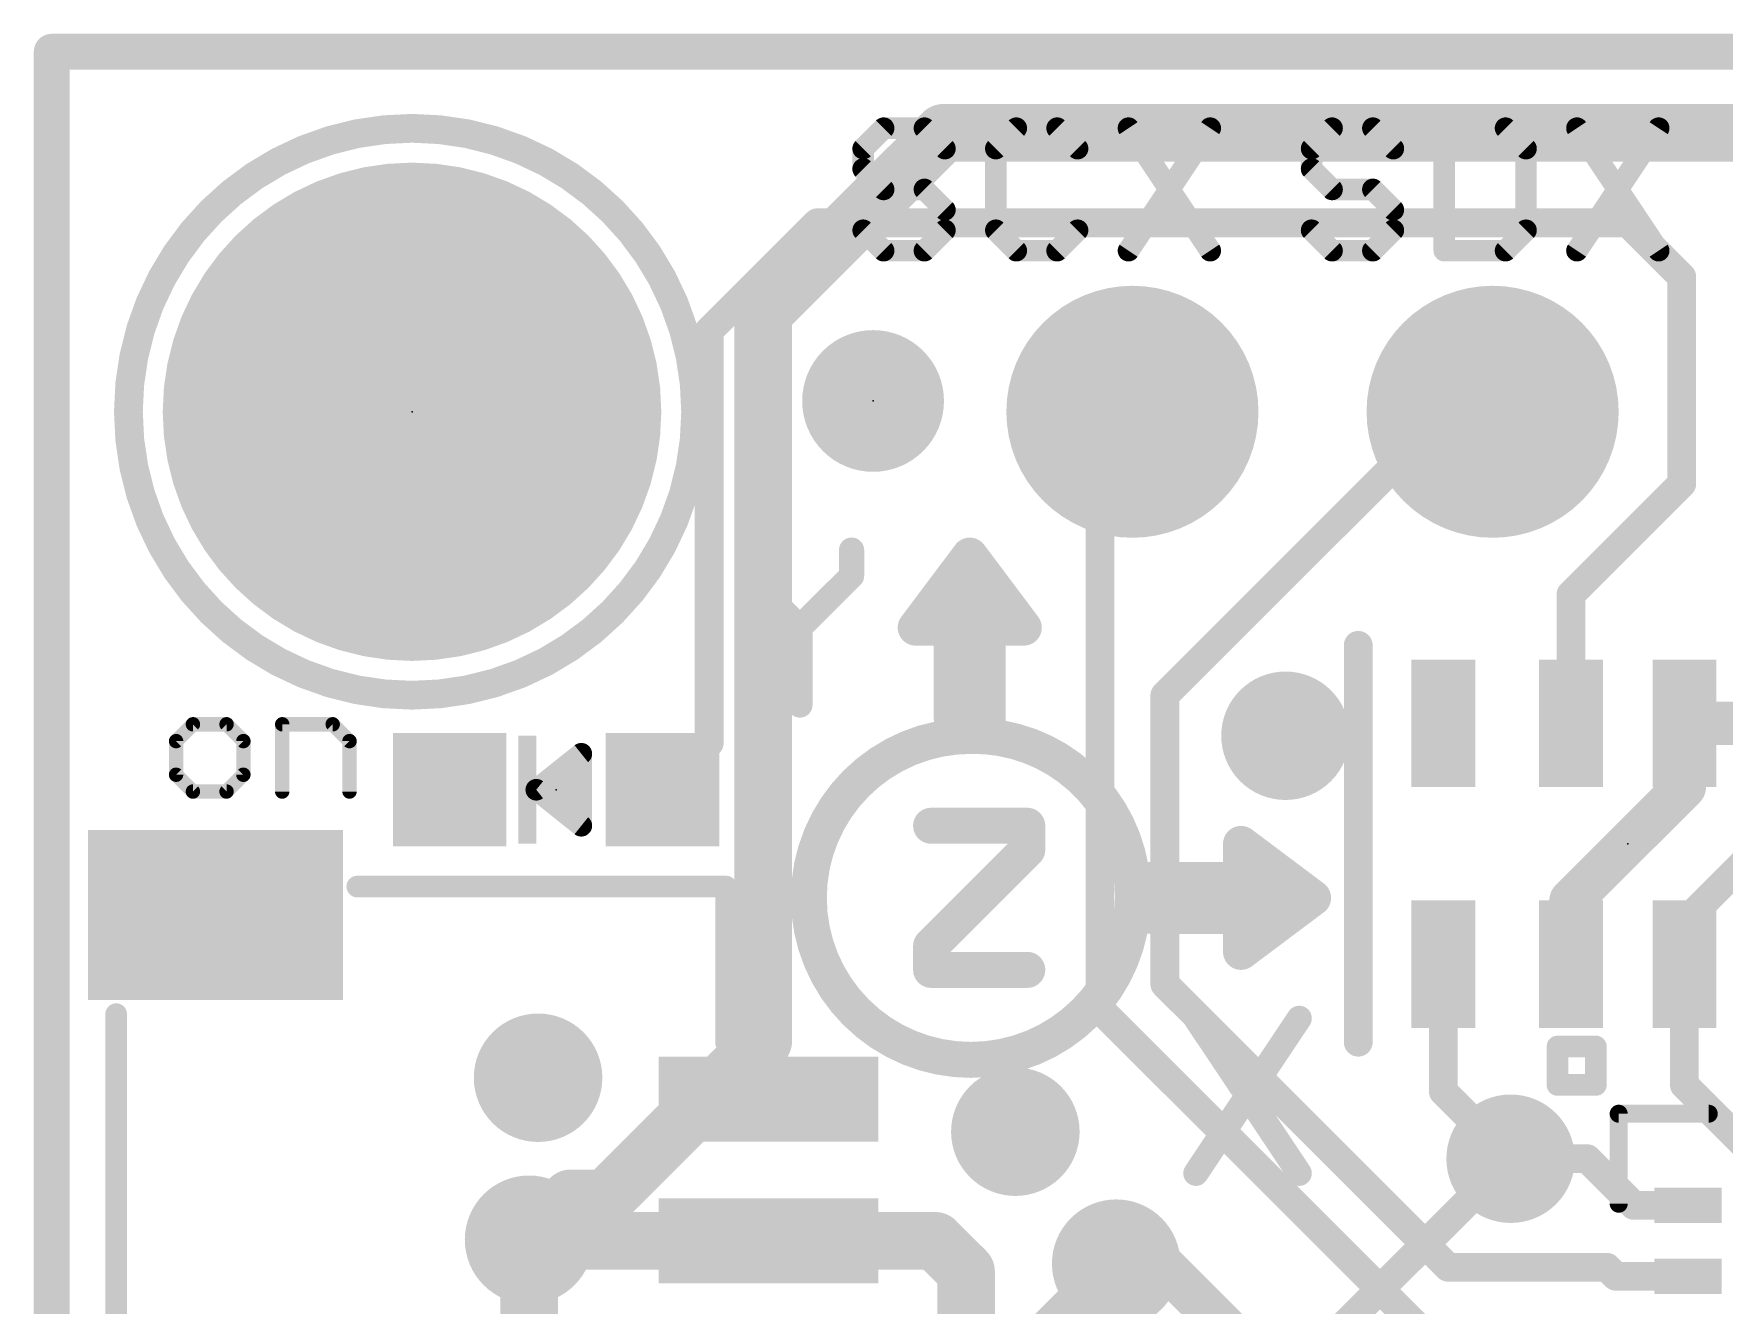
# Model space of a CAD drawing. Extents: x -0.1 to 25.5, y -0.1 to 17.9.
# Drawn here: x -0.13 to 11.79, y 8.94 to 17.91 of the extents above; entities that cross this region are included whole.
import ezdxf

# ---------------------------------------------------------------- set-up
doc = ezdxf.new("R2010")
doc.units = 0
for name, color, linetype in [('1', 12, 'CONTINUOUS'), ('16', 5, 'CONTINUOUS'), ('17', 110, 'CONTINUOUS'), ('18', 110, 'CONTINUOUS'), ('21', 40, 'CONTINUOUS'), ('23', 40, 'CONTINUOUS')]:
    doc.layers.add(name, color=color, linetype=linetype)

# ---------------------------------------------------------------- blocks, each defined once
blk = doc.blocks.new('RECT')
blk.add_solid([(-0.5, -0.5), (0.5, -0.5), (-0.5, 0.5), (0.5, 0.5)])
blk = doc.blocks.new('PIE')
at = {"const_width": 0.5}
blk.add_lwpolyline([(0, -0.25, 1), (0, 0.25, 1), (0, -0.25)], format="xyb", dxfattribs=at)
blk = doc.blocks.new('ROUNDP')
at = {"const_width": 0.5}
blk.add_lwpolyline([(0, -0.25, 1), (0, 0.25, 1), (0, -0.25)], format="xyb", dxfattribs=at)
blk = doc.blocks.new('ROUNDV')
at = {"const_width": 0.5}
blk.add_lwpolyline([(0, -0.25, 1), (0, 0.25, 1), (0, -0.25)], format="xyb", dxfattribs=at)

msp = doc.modelspace()

# ---------------------------------------------------------------- linework, layer by layer
at = {"layer": '1'}
for points, const_width in [([(0, 17.78), (25.4, 17.78)], 0.254), ([(0, 0), (0, 17.78)], 0.254), ([(5.3975, 16.5735), (4.6355, 15.8115)], 0.2032), ([(11.1125, 16.5735), (5.3975, 16.5735)], 0.2032), ([(11.4935, 16.1925), (11.1125, 16.5735)], 0.2032), ([(11.4935, 14.732), (11.4935, 16.1925)], 0.2032), ([(4.6355, 15.8115), (4.6355, 12.9025)], 0.2032), ([(7.62, 15.1599), (7.3914, 14.9313)], 0.2032), ([(7.62, 15.24), (7.62, 15.1599)], 0.2032), ([(9.8496, 15.24), (7.8486, 13.239)], 0.2032), ([(10.16, 15.24), (9.8496, 15.24)], 0.2032), ([(7.3914, 14.9313), (7.3914, 11.0236)], 0.2032), ([(10.7125, 13.951), (11.4935, 14.732)], 0.2032), ([(10.7125, 13.042), (10.7125, 13.951)], 0.2032), ([(7.8486, 11.2014), (7.8486, 13.239)], 0.2032), ([(12.4125, 13.042), (11.5125, 13.042)], 0.3048), ([(11.5125, 12.592), (11.5125, 13.042)], 0.3048), ([(4.6355, 12.9025), (4.306, 12.573)], 0.2032), ([(10.7125, 11.792), (11.5125, 12.592)], 0.3048), ([(11.5125, 11.6395), (12.0332, 12.1602)], 0.2032), ([(10.7125, 11.342), (10.7125, 11.792)], 0.3048), ([(11.5125, 11.342), (11.5125, 11.6395)], 0.2032), ([(9.8125, 11.342), (9.8125, 10.444)], 0.2032), ([(11.5125, 10.49), (11.5125, 11.342)], 0.2032), ([(9.8465, 9.2035), (7.8486, 11.2014)], 0.2032), ([(7.3914, 11.0236), (9.648, 8.767)], 0.2032), ([(10.287, 9.9695), (9.8125, 10.444)], 0.2032), ([(12.2, 9.8025), (11.5125, 10.49)], 0.2032), ([(10.827, 9.9695), (10.287, 9.9695)], 0.2032), ([(11.1565, 9.64), (10.827, 9.9695)], 0.2032), ([(11.5375, 9.64), (11.1565, 9.64)], 0.2032), ([(3.3735, 9.39), (3.3655, 9.398)], 0.4064), ([(5.054, 9.39), (3.3735, 9.39)], 0.4064), ([(5.054, 9.39), (6.231, 9.39)], 0.4064), ([(6.231, 9.39), (6.4469, 9.1741)], 0.4064), ([(6.4469, 9.1741), (6.4469, 8.6335)], 0.4064), ([(7.5057, 9.2293), (7.8232, 9.2293)], 0.3048), ([(8.927, 8.1255), (7.8232, 9.2293)], 0.3048), ([(10.966, 9.2035), (9.8465, 9.2035)], 0.2032), ([(11.0295, 9.14), (10.966, 9.2035)], 0.2032), ([(11.5375, 9.14), (11.0295, 9.14)], 0.2032)]:
    msp.add_lwpolyline(points, dxfattribs=dict(at, const_width=const_width))
for points, const_width in [([(0, 17.8435, 1), (0, 17.7165)], 0.127), ([(0.0635, 17.78, 1), (-0.0635, 17.78)], 0.127), ([(5.3975, 16.6243, 1), (5.3975, 16.5227)], 0.1016), ([(5.4334, 16.5376, 1), (5.3616, 16.6094)], 0.1016), ([(11.1484, 16.6094, 1), (11.0766, 16.5376)], 0.1016), ([(11.1125, 16.5227, 1), (11.1125, 16.6243)], 0.1016), ([(11.5443, 16.1925, 1), (11.4427, 16.1925)], 0.1016), ([(11.4576, 16.1566, 1), (11.5294, 16.2284)], 0.1016), ([(4.6863, 15.8115, 1), (4.5847, 15.8115)], 0.1016), ([(4.5996, 15.8474, 1), (4.6714, 15.7756)], 0.1016), ([(7.6708, 15.24, 1), (7.5692, 15.24)], 0.1016), ([(7.6559, 15.124, 1), (7.5841, 15.1958)], 0.1016), ([(9.8496, 15.2908, 1), (9.8496, 15.1892)], 0.1016), ([(9.8855, 15.2041, 1), (9.8137, 15.2759)], 0.1016), ([(10.16, 15.1892, 1), (10.16, 15.2908)], 0.1016), ([(7.5692, 15.1599, 1), (7.6708, 15.1599)], 0.1016), ([(7.4422, 14.9313, 1), (7.3406, 14.9313)], 0.1016), ([(7.3555, 14.9672, 1), (7.4273, 14.8954)], 0.1016), ([(11.4427, 14.732, 1), (11.5443, 14.732)], 0.1016), ([(11.5294, 14.6961, 1), (11.4576, 14.7679)], 0.1016), ([(10.7633, 13.951, 1), (10.6617, 13.951)], 0.1016), ([(10.6766, 13.9869, 1), (10.7484, 13.9151)], 0.1016), ([(7.8994, 13.239, 1), (7.7978, 13.239)], 0.1016), ([(7.8127, 13.2749, 1), (7.8845, 13.2031)], 0.1016), ([(11.5125, 13.1182, 1), (11.5125, 12.9658)], 0.1524), ([(11.5887, 13.042, 1), (11.4363, 13.042)], 0.1524), ([(4.6714, 12.8666, 1), (4.5996, 12.9384)], 0.1016), ([(10.6617, 13.042, 1), (10.7633, 13.042)], 0.1016), ([(4.5847, 12.9025, 1), (4.6863, 12.9025)], 0.1016), ([(4.2701, 12.6089, 1), (4.3419, 12.5371)], 0.1016), ([(11.4363, 12.592, 1), (11.5887, 12.592)], 0.1524), ([(11.5664, 12.5381, 1), (11.4586, 12.6459)], 0.1524), ([(10.7887, 11.792, 1), (10.6363, 11.792)], 0.1524), ([(10.6586, 11.8459, 1), (10.7664, 11.7381)], 0.1524), ([(11.5633, 11.6395, 1), (11.4617, 11.6395)], 0.1016), ([(11.4766, 11.6754, 1), (11.5484, 11.6036)], 0.1016), ([(9.8633, 11.342, 1), (9.7617, 11.342)], 0.1016), ([(11.5633, 11.342, 1), (11.4617, 11.342)], 0.1016), ([(10.6363, 11.342, 1), (10.7887, 11.342)], 0.1524), ([(11.4617, 11.342, 1), (11.5633, 11.342)], 0.1016), ([(7.8845, 11.2373, 1), (7.8127, 11.1655)], 0.1016), ([(7.7978, 11.2014, 1), (7.8994, 11.2014)], 0.1016), ([(7.4273, 11.0595, 1), (7.3555, 10.9877)], 0.1016), ([(7.3406, 11.0236, 1), (7.4422, 11.0236)], 0.1016), ([(9.8484, 10.4799, 1), (9.7766, 10.4081)], 0.1016), ([(9.7617, 10.444, 1), (9.8633, 10.444)], 0.1016), ([(11.5484, 10.5259, 1), (11.4766, 10.4541)], 0.1016), ([(11.4617, 10.49, 1), (11.5633, 10.49)], 0.1016), ([(10.287, 10.0203, 1), (10.287, 9.9187)], 0.1016), ([(10.2511, 9.9336, 1), (10.3229, 10.0054)], 0.1016), ([(10.8629, 10.0054, 1), (10.7911, 9.9336)], 0.1016), ([(10.827, 9.9187, 1), (10.827, 10.0203)], 0.1016), ([(11.1565, 9.6908, 1), (11.1565, 9.5892)], 0.1016), ([(11.1206, 9.6041, 1), (11.1924, 9.6759)], 0.1016), ([(11.5375, 9.5892, 1), (11.5375, 9.6908)], 0.1016), ([(3.4373, 9.4698, 1), (3.2937, 9.3262)], 0.2032), ([(3.3735, 9.4916, 1), (3.3735, 9.2884)], 0.2032), ([(3.3017, 9.3182, 1), (3.4453, 9.4618)], 0.2032), ([(5.054, 9.4916, 1), (5.054, 9.2884)], 0.2032), ([(5.054, 9.2884, 1), (5.054, 9.4916)], 0.2032), ([(6.3028, 9.4618, 1), (6.1592, 9.3182)], 0.2032), ([(6.231, 9.2884, 1), (6.231, 9.4916)], 0.2032), ([(6.5485, 9.1741, 1), (6.3453, 9.1741)], 0.2032), ([(6.3751, 9.1023, 1), (6.5187, 9.2459)], 0.2032), ([(7.5057, 9.3055, 1), (7.5057, 9.1531)], 0.1524), ([(7.8771, 9.2832, 1), (7.7693, 9.1754)], 0.1524), ([(7.8232, 9.1531, 1), (7.8232, 9.3055)], 0.1524), ([(9.8465, 9.2543, 1), (9.8465, 9.1527)], 0.1016), ([(11.0019, 9.2394, 1), (10.9301, 9.1676)], 0.1016), ([(10.966, 9.1527, 1), (10.966, 9.2543)], 0.1016), ([(9.8106, 9.1676, 1), (9.8824, 9.2394)], 0.1016), ([(11.0295, 9.1908, 1), (11.0295, 9.0892)], 0.1016), ([(10.9936, 9.1041, 1), (11.0654, 9.1759)], 0.1016), ([(11.5375, 9.0892, 1), (11.5375, 9.1908)], 0.1016)]:
    msp.add_lwpolyline(points, format="xyb", dxfattribs=dict(at, const_width=const_width))
at = {"layer": '16'}
for points, const_width in [([(0, 17.78), (25.4, 17.78)], 0.254), ([(0, 0), (0, 17.78)], 0.254), ([(5.0165, 15.9385), (6.2865, 17.2085)], 0.4064), ([(6.2865, 17.2085), (19.05, 17.2085)], 0.4064), ([(5.0165, 10.7981), (5.0165, 15.9385)], 0.4064), ([(3.9085, 9.6901), (5.0165, 10.7981)], 0.4064), ([(10.287, 9.9695), (7.5565, 7.239)], 0.2032), ([(3.3655, 9.398), (3.6576, 9.6901)], 0.4064), ([(3.6576, 9.6901), (3.9085, 9.6901)], 0.4064), ([(3.3655, 9.398), (3.3655, 3.3655)], 0.4064), ([(7.5057, 9.2293), (5.3213, 7.0449)], 0.3048), ([(7.5057, 9.2293), (5.5245, 7.2481)], 0.3048)]:
    msp.add_lwpolyline(points, dxfattribs=dict(at, const_width=const_width))
for points, const_width in [([(0, 17.8435, 1), (0, 17.7165)], 0.127), ([(0.0635, 17.78, 1), (-0.0635, 17.78)], 0.127), ([(6.2865, 17.3101, 1), (6.2865, 17.1069)], 0.2032), ([(6.3583, 17.1367, 1), (6.2147, 17.2803)], 0.2032), ([(5.1181, 15.9385, 1), (4.9149, 15.9385)], 0.2032), ([(4.9447, 16.0103, 1), (5.0883, 15.8667)], 0.2032), ([(5.0883, 10.7263, 1), (4.9447, 10.87)], 0.2032), ([(4.9149, 10.7981, 1), (5.1181, 10.7981)], 0.2032), ([(10.3229, 9.9336, 1), (10.2511, 10.0054)], 0.1016), ([(3.6576, 9.7917, 1), (3.6576, 9.5885)], 0.2032), ([(3.7294, 9.6183, 1), (3.5858, 9.7619)], 0.2032), ([(3.8366, 9.7619, 1), (3.9803, 9.6183)], 0.2032), ([(3.9085, 9.5885, 1), (3.9085, 9.7917)], 0.2032), ([(3.4671, 9.398, 1), (3.2639, 9.398)], 0.2032), ([(3.2937, 9.4698, 1), (3.4373, 9.3262)], 0.2032), ([(7.5596, 9.1754, 1), (7.4518, 9.2832)], 0.1524), ([(7.5596, 9.1754, 1), (7.4518, 9.2832)], 0.1524)]:
    msp.add_lwpolyline(points, format="xyb", dxfattribs=dict(at, const_width=const_width))
at = {"layer": '21'}
for points, const_width in [([(2.54, 13.24, 1), (2.54, 17.24, 1), (2.54, 13.24)], 0.2032), ([(5.8655, 17.2791, 1), (5.8655, 17.2029)], 0.0762), ([(5.8924, 17.214, 1), (5.8385, 17.2679)], 0.0762), ([(6.1805, 17.2679, 1), (6.1266, 17.214)], 0.0762), ([(6.1536, 17.2029, 1), (6.1536, 17.2791)], 0.0762), ([(6.801, 17.2791, 1), (6.801, 17.2029)], 0.0762), ([(6.8279, 17.214, 1), (6.7741, 17.2679)], 0.0762), ([(7.1161, 17.2679, 1), (7.0622, 17.214)], 0.0762), ([(7.0891, 17.2029, 1), (7.0891, 17.2791)], 0.0762), ([(7.6242, 17.2621, 1), (7.5608, 17.2199)], 0.0762), ([(8.2004, 17.2199, 1), (8.137, 17.2621)], 0.0762), ([(9.0278, 17.2791, 1), (9.0278, 17.2029)], 0.0762), ([(9.0547, 17.214, 1), (9.0008, 17.2679)], 0.0762), ([(9.3428, 17.2679, 1), (9.2889, 17.214)], 0.0762), ([(9.3159, 17.2029, 1), (9.3159, 17.2791)], 0.0762), ([(9.8573, 17.241, 1), (9.7811, 17.241)], 0.0762), ([(9.8192, 17.2791, 1), (9.8192, 17.2029)], 0.0762), ([(10.2784, 17.2679, 1), (10.2245, 17.214)], 0.0762), ([(10.2514, 17.2029, 1), (10.2514, 17.2791)], 0.0762), ([(10.7865, 17.2621, 1), (10.7231, 17.2199)], 0.0762), ([(11.3627, 17.2199, 1), (11.2993, 17.2621)], 0.0762), ([(5.7595, 17.0969, 1), (5.6833, 17.0969)], 0.0762), ([(6.695, 17.0969, 1), (6.6188, 17.0969)], 0.0762), ([(8.9218, 17.0969, 1), (8.8456, 17.0969)], 0.0762), ([(10.4336, 17.0969, 1), (10.3574, 17.0969)], 0.0762), ([(5.6945, 17.1239, 1), (5.7484, 17.07)], 0.0762), ([(6.2707, 17.07, 1), (6.3246, 17.1239)], 0.0762), ([(6.63, 17.1239, 1), (6.6839, 17.07)], 0.0762), ([(7.2062, 17.07, 1), (7.2601, 17.1239)], 0.0762), ([(8.8568, 17.1239, 1), (8.9107, 17.07)], 0.0762), ([(9.433, 17.07, 1), (9.4869, 17.1239)], 0.0762), ([(10.3685, 17.07, 1), (10.4224, 17.1239)], 0.0762), ([(5.7484, 16.9798, 1), (5.6945, 16.9259)], 0.0762), ([(5.6833, 16.9529, 1), (5.7595, 16.9529)], 0.0762), ([(8.9107, 16.9798, 1), (8.8568, 16.9259)], 0.0762), ([(8.8456, 16.9529, 1), (8.9218, 16.9529)], 0.0762), ([(5.8655, 16.8469, 1), (5.8655, 16.7707)], 0.0762), ([(5.8385, 16.7819, 1), (5.8924, 16.8358)], 0.0762), ([(6.1805, 16.8358, 1), (6.1266, 16.7819)], 0.0762), ([(6.1536, 16.7707, 1), (6.1536, 16.8469)], 0.0762), ([(9.0278, 16.8469, 1), (9.0278, 16.7707)], 0.0762), ([(9.0008, 16.7819, 1), (9.0547, 16.8358)], 0.0762), ([(9.3428, 16.8358, 1), (9.2889, 16.7819)], 0.0762), ([(9.3159, 16.7707, 1), (9.3159, 16.8469)], 0.0762), ([(6.3357, 16.6648, 1), (6.2595, 16.6648)], 0.0762), ([(6.2707, 16.6378, 1), (6.3246, 16.6917)], 0.0762), ([(9.498, 16.6648, 1), (9.4218, 16.6648)], 0.0762), ([(9.433, 16.6378, 1), (9.4869, 16.6917)], 0.0762), ([(5.7484, 16.5476, 1), (5.6945, 16.4938)], 0.0762), ([(6.3246, 16.4938, 1), (6.2707, 16.5476)], 0.0762), ([(6.6839, 16.5476, 1), (6.63, 16.4938)], 0.0762), ([(7.2601, 16.4938, 1), (7.2062, 16.5476)], 0.0762), ([(8.9107, 16.5476, 1), (8.8568, 16.4938)], 0.0762), ([(9.4869, 16.4938, 1), (9.433, 16.5476)], 0.0762), ([(10.4224, 16.4938, 1), (10.3685, 16.5476)], 0.0762), ([(5.8655, 16.4148, 1), (5.8655, 16.3386)], 0.0762), ([(6.1536, 16.3386, 1), (6.1536, 16.4148)], 0.0762), ([(6.2595, 16.5207, 1), (6.3357, 16.5207)], 0.0762), ([(6.6188, 16.5207, 1), (6.695, 16.5207)], 0.0762), ([(6.801, 16.4148, 1), (6.801, 16.3386)], 0.0762), ([(7.0891, 16.3386, 1), (7.0891, 16.4148)], 0.0762), ([(9.0278, 16.4148, 1), (9.0278, 16.3386)], 0.0762), ([(9.3159, 16.3386, 1), (9.3159, 16.4148)], 0.0762), ([(9.4218, 16.5207, 1), (9.498, 16.5207)], 0.0762), ([(9.8192, 16.4148, 1), (9.8192, 16.3386)], 0.0762), ([(10.2514, 16.3386, 1), (10.2514, 16.4148)], 0.0762), ([(10.3574, 16.5207, 1), (10.4336, 16.5207)], 0.0762), ([(5.8385, 16.3497, 1), (5.8924, 16.4036)], 0.0762), ([(6.1266, 16.4036, 1), (6.1805, 16.3497)], 0.0762), ([(6.7741, 16.3497, 1), (6.8279, 16.4036)], 0.0762), ([(7.0622, 16.4036, 1), (7.1161, 16.3497)], 0.0762), ([(7.5608, 16.3978, 1), (7.6242, 16.3555)], 0.0762), ([(8.137, 16.3555, 1), (8.2004, 16.3978)], 0.0762), ([(9.0008, 16.3497, 1), (9.0547, 16.4036)], 0.0762), ([(9.2889, 16.4036, 1), (9.3428, 16.3497)], 0.0762), ([(9.7811, 16.3767, 1), (9.8573, 16.3767)], 0.0762), ([(10.2245, 16.4036, 1), (10.2784, 16.3497)], 0.0762), ([(10.7231, 16.3978, 1), (10.7865, 16.3555)], 0.0762), ([(11.2993, 16.3555, 1), (11.3627, 16.3978)], 0.0762), ([(4.9554, 14.264, 1), (4.8664, 14.264)], 0.0889), ([(5.6841, 14.264, 1), (5.5952, 14.264)], 0.0889), ([(6.4723, 14.2875, 1), (6.4723, 14.1605)], 0.127), ([(6.5238, 14.2631, 1), (6.4222, 14.1869)], 0.127), ([(6.5238, 14.1869, 1), (6.4222, 14.2631)], 0.127), ([(6.4737, 14.1605, 1), (6.4737, 14.2875)], 0.127), ([(4.8664, 14.0818, 1), (4.9554, 14.0818)], 0.0889), ([(4.9423, 14.1133, 1), (4.8795, 14.0504)], 0.0889), ([(5.5952, 14.0818, 1), (5.6841, 14.0818)], 0.0889), ([(5.6711, 14.0504, 1), (5.6082, 14.1133)], 0.0889), ([(6.2818, 14.0335, 1), (6.2818, 13.9065)], 0.127), ([(6.6643, 13.9065, 1), (6.6643, 14.0335)], 0.127), ([(6.092, 13.7805, 1), (6.092, 13.6535)], 0.127), ([(6.4095, 13.717, 1), (6.2825, 13.717)], 0.127), ([(6.346, 13.7795, 1), (6.346, 13.6525)], 0.127), ([(6.346, 13.6535, 1), (6.346, 13.7805)], 0.127), ([(6.6, 13.7805, 1), (6.6, 13.6535)], 0.127), ([(6.6635, 13.717, 1), (6.5365, 13.717)], 0.127), ([(6.6, 13.6525, 1), (6.6, 13.7795)], 0.127), ([(6.854, 13.6535, 1), (6.854, 13.7805)], 0.127), ([(5.2438, 13.7489, 1), (5.3067, 13.686)], 0.0889), ([(5.3197, 13.7175, 1), (5.2308, 13.7175)], 0.0889), ([(5.2438, 13.686, 1), (5.3067, 13.7489)], 0.0889), ([(6.0412, 13.7551, 1), (6.1428, 13.6789)], 0.127), ([(6.8032, 13.6789, 1), (6.9048, 13.7551)], 0.127), ([(6.346, 13.5255, 1), (6.346, 13.3985)], 0.127), ([(6.6, 13.3985, 1), (6.6, 13.5255)], 0.127), ([(9.2633, 13.592, 1), (9.1617, 13.592)], 0.1016), ([(6.346, 13.2715, 1), (6.346, 13.1445)], 0.127), ([(6.6, 13.1445, 1), (6.6, 13.2715)], 0.127), ([(5.2308, 13.1709, 1), (5.3197, 13.1709)], 0.0889), ([(6.346, 13.1455, 1), (6.346, 13.0185)], 0.127), ([(6.2825, 13.082, 1), (6.4095, 13.082)], 0.127), ([(6.5365, 13.082, 1), (6.6635, 13.082)], 0.127), ([(6.6, 13.0185, 1), (6.6, 13.1455)], 0.127), ([(0.9949, 13.0602, 1), (0.9949, 13.0094)], 0.0508), ([(1.0129, 13.0169, 1), (0.977, 13.0528)], 0.0508), ([(1.2502, 13.0528, 1), (1.2142, 13.0169)], 0.0508), ([(1.2322, 13.0094, 1), (1.2322, 13.0602)], 0.0508), ([(1.6501, 13.0348, 1), (1.5993, 13.0348)], 0.0508), ([(1.6247, 13.0602, 1), (1.6247, 13.0094)], 0.0508), ([(1.9986, 13.0528, 1), (1.9627, 13.0169)], 0.0508), ([(1.9806, 13.0094, 1), (1.9806, 13.0602)], 0.0508), ([(6.481, 12.953, 0.4142), (5.338, 11.81)], 0.254), ([(7.624, 11.81, 0.4245), (6.481, 12.953)], 0.254), ([(6.4799, 13.0165, 1), (6.4821, 12.8895)], 0.127), ([(6.481, 12.8895, 1), (6.481, 13.0165)], 0.127), ([(0.8583, 12.9342, 1), (0.8943, 12.8982)], 0.0508), ([(0.9017, 12.9162, 1), (0.8509, 12.9162)], 0.0508), ([(1.3762, 12.9162, 1), (1.3254, 12.9162)], 0.0508), ([(1.3329, 12.8982, 1), (1.3688, 12.9342)], 0.0508), ([(2.1247, 12.9162, 1), (2.0739, 12.9162)], 0.0508), ([(2.0813, 12.8982, 1), (2.1172, 12.9342)], 0.0508), ([(3.7021, 12.8397, 1), (3.7021, 12.7635)], 0.0762), ([(3.7719, 12.827, 1), (3.6957, 12.827)], 0.0762), ([(3.7576, 12.7972, 1), (3.71, 12.8568)], 0.0762), ([(3.7338, 12.7635, 1), (3.7338, 12.8397)], 0.0762), ([(0.8943, 12.6969, 1), (0.8583, 12.661)], 0.0508), ([(0.8509, 12.6789, 1), (0.9017, 12.6789)], 0.0508), ([(1.3254, 12.6789, 1), (1.3762, 12.6789)], 0.0508), ([(1.3688, 12.661, 1), (1.3329, 12.6969)], 0.0508), ([(3.4401, 12.6028, 1), (3.3925, 12.5432)], 0.0762), ([(3.3925, 12.6028, 1), (3.4401, 12.5432)], 0.0762), ([(3.5116, 12.6873, 1), (3.5116, 12.6111)], 0.0762), ([(3.7338, 12.6111, 1), (3.7338, 12.6873)], 0.0762), ([(0.9949, 12.5857, 1), (0.9949, 12.5349)], 0.0508), ([(0.977, 12.5423, 1), (1.0129, 12.5783)], 0.0508), ([(1.2142, 12.5783, 1), (1.2502, 12.5423)], 0.0508), ([(1.2322, 12.5349, 1), (1.2322, 12.5857)], 0.0508), ([(1.5993, 12.5603, 1), (1.6501, 12.5603)], 0.0508), ([(2.0739, 12.5603, 1), (2.1247, 12.5603)], 0.0508), ([(3.5116, 12.5349, 1), (3.5116, 12.4587)], 0.0762), ([(3.7338, 12.4587, 1), (3.7338, 12.5349)], 0.0762), ([(3.7021, 12.3825, 1), (3.7021, 12.3063)], 0.0762), ([(3.7338, 12.3063, 1), (3.7338, 12.3825)], 0.0762), ([(6.2006, 12.3824, 1), (6.2006, 12.2554)], 0.127), ([(6.942, 12.3189, 1), (6.815, 12.3189)], 0.127), ([(6.8785, 12.2554, 1), (6.8785, 12.3824)], 0.127), ([(3.6957, 12.319, 1), (3.7719, 12.319)], 0.0762), ([(3.71, 12.2892, 1), (3.7576, 12.3488)], 0.0762), ([(8.4495, 12.191, 1), (8.3225, 12.191)], 0.127), ([(8.4241, 12.2418, 1), (8.3479, 12.1402)], 0.127), ([(6.815, 12.1494, 1), (6.942, 12.1494)], 0.127), ([(6.9234, 12.1045, 1), (6.8336, 12.1943)], 0.127), ([(7.8145, 11.937, 1), (7.6875, 11.937)], 0.127), ([(7.751, 12.0005, 1), (7.751, 11.8735)], 0.127), ([(8.386, 12.0015, 1), (8.386, 11.8745)], 0.127), ([(8.386, 11.8735, 1), (8.386, 12.0005)], 0.127), ([(8.7233, 11.8745, 1), (8.7233, 12.0015)], 0.127), ([(2.154, 11.9281, 1), (2.154, 11.8519)], 0.0762), ([(4.7921, 11.89, 1), (4.7159, 11.89)], 0.0762), ([(4.754, 11.8519, 1), (4.754, 11.9281)], 0.0762), ([(5.338, 11.81, 0.4142), (6.481, 10.667)], 0.254), ([(5.4015, 11.81, 1), (5.2745, 11.81)], 0.127), ([(6.481, 10.667, 0.4142), (7.624, 11.81)], 0.254), ([(7.6875, 11.81, 1), (7.5605, 11.81)], 0.127), ([(8.3225, 11.937, 1), (8.4495, 11.937)], 0.127), ([(8.9321, 11.7592, 1), (8.8559, 11.8608)], 0.127), ([(8.8559, 11.7592, 1), (8.9321, 11.8608)], 0.127), ([(5.2745, 11.81, 1), (5.4015, 11.81)], 0.127), ([(7.5605, 11.8111, 1), (7.6875, 11.8089)], 0.127), ([(7.751, 11.7475, 1), (7.751, 11.6205)], 0.127), ([(7.751, 11.7465, 1), (7.751, 11.6195)], 0.127), ([(8.4495, 11.683, 1), (8.3225, 11.683)], 0.127), ([(8.386, 11.6195, 1), (8.386, 11.7465)], 0.127), ([(8.726, 11.6205, 1), (8.726, 11.7475)], 0.127), ([(7.6875, 11.683, 1), (7.8145, 11.683)], 0.127), ([(6.2641, 11.4715, 1), (6.1371, 11.4715)], 0.127), ([(6.1557, 11.5164, 1), (6.2455, 11.4266)], 0.127), ([(8.386, 11.4935, 1), (8.386, 11.3665)], 0.127), ([(8.3479, 11.4798, 1), (8.4241, 11.3782)], 0.127), ([(8.3225, 11.429, 1), (8.4495, 11.429)], 0.127), ([(8.3873, 11.3665, 1), (8.3873, 11.4935)], 0.127), ([(6.2006, 11.3655, 1), (6.2006, 11.2385)], 0.127), ([(6.1371, 11.302, 1), (6.2641, 11.302)], 0.127), ([(6.8785, 11.2385, 1), (6.8785, 11.3655)], 0.127), ([(0.4921, 10.99, 1), (0.4159, 10.99)], 0.0762), ([(8.1045, 10.9847, 1), (8.0305, 10.9354)], 0.0889), ([(8.8332, 10.9354, 1), (8.7593, 10.9847)], 0.0889), ([(4.7159, 10.79, 1), (4.7921, 10.79)], 0.0762), ([(6.481, 10.7305, 1), (6.481, 10.6035)], 0.127), ([(6.481, 10.6035, 1), (6.481, 10.7305)], 0.127), ([(9.1617, 10.792, 1), (9.2633, 10.792)], 0.1016), ([(10.6553, 10.7614, 1), (10.5791, 10.7614)], 0.0762), ([(10.6172, 10.7995, 1), (10.6172, 10.7233)], 0.0762), ([(10.9265, 10.7614, 1), (10.8503, 10.7614)], 0.0762), ([(10.8884, 10.7233, 1), (10.8884, 10.7995)], 0.0762), ([(10.6172, 10.5283, 1), (10.6172, 10.4521)], 0.0762), ([(10.5791, 10.4902, 1), (10.6553, 10.4902)], 0.0762), ([(10.8503, 10.4902, 1), (10.9265, 10.4902)], 0.0762), ([(10.8884, 10.4521, 1), (10.8884, 10.5283)], 0.0762), ([(11.049, 10.3188, 1), (11.049, 10.2553)], 0.0635), ([(11.0808, 10.287, 1), (11.0173, 10.287)], 0.0635), ([(11.684, 10.2553, 1), (11.684, 10.3188)], 0.0635), ([(8.0305, 9.8916, 1), (8.1045, 9.8422)], 0.0889), ([(8.7593, 9.8422, 1), (8.8332, 9.8916)], 0.0889), ([(11.0173, 9.652, 1), (11.0808, 9.652)], 0.0635)]:
    msp.add_lwpolyline(points, format="xyb", dxfattribs=dict(at, const_width=const_width))
for points, const_width in [([(5.8655, 17.241), (5.7214, 17.0969)], 0.1524), ([(6.1536, 17.241), (5.8655, 17.241)], 0.1524), ([(6.2976, 17.0969), (6.1536, 17.241)], 0.1524), ([(6.801, 17.241), (6.6569, 17.0969)], 0.1524), ([(7.0891, 17.241), (6.801, 17.241)], 0.1524), ([(7.2332, 17.0969), (7.0891, 17.241)], 0.1524), ([(7.5925, 17.241), (8.1687, 16.3767)], 0.1524), ([(8.1687, 17.241), (7.5925, 16.3767)], 0.1524), ([(9.0278, 17.241), (8.8837, 17.0969)], 0.1524), ([(9.3159, 17.241), (9.0278, 17.241)], 0.1524), ([(9.4599, 17.0969), (9.3159, 17.241)], 0.1524), ([(9.8192, 17.241), (9.8192, 16.3767)], 0.1524), ([(10.2514, 17.241), (9.8192, 17.241)], 0.1524), ([(10.3955, 17.0969), (10.2514, 17.241)], 0.1524), ([(10.7548, 17.241), (11.331, 16.3767)], 0.1524), ([(11.331, 17.241), (10.7548, 16.3767)], 0.1524), ([(5.7214, 17.0969), (5.7214, 16.9529)], 0.1524), ([(6.6569, 17.0969), (6.6569, 16.5207)], 0.1524), ([(8.8837, 17.0969), (8.8837, 16.9529)], 0.1524), ([(10.3955, 16.5207), (10.3955, 17.0969)], 0.1524), ([(5.7214, 16.9529), (5.8655, 16.8088)], 0.1524), ([(8.8837, 16.9529), (9.0278, 16.8088)], 0.1524), ([(5.8655, 16.8088), (6.1536, 16.8088)], 0.1524), ([(6.1536, 16.8088), (6.2976, 16.6648)], 0.1524), ([(9.0278, 16.8088), (9.3159, 16.8088)], 0.1524), ([(9.3159, 16.8088), (9.4599, 16.6648)], 0.1524), ([(6.2976, 16.6648), (6.2976, 16.5207)], 0.1524), ([(9.4599, 16.6648), (9.4599, 16.5207)], 0.1524), ([(5.8655, 16.3767), (5.7214, 16.5207)], 0.1524), ([(6.2976, 16.5207), (6.1536, 16.3767)], 0.1524), ([(6.6569, 16.5207), (6.801, 16.3767)], 0.1524), ([(7.0891, 16.3767), (7.2332, 16.5207)], 0.1524), ([(9.0278, 16.3767), (8.8837, 16.5207)], 0.1524), ([(9.4599, 16.5207), (9.3159, 16.3767)], 0.1524), ([(10.2514, 16.3767), (10.3955, 16.5207)], 0.1524), ([(6.1536, 16.3767), (5.8655, 16.3767)], 0.1524), ([(6.801, 16.3767), (7.0891, 16.3767)], 0.1524), ([(9.3159, 16.3767), (9.0278, 16.3767)], 0.1524), ([(9.8192, 16.3767), (10.2514, 16.3767)], 0.1524), ([(4.9109, 14.264), (4.9109, 14.0818)], 0.1778), ([(5.6397, 14.0818), (5.6397, 14.264)], 0.1778), ([(6.092, 13.717), (6.473, 14.225)], 0.254), ([(6.4723, 14.224), (6.4737, 14.224)], 0.254), ([(6.473, 14.225), (6.854, 13.717)], 0.254), ([(4.9109, 14.0818), (5.2753, 13.7175)], 0.1778), ([(5.2753, 13.7175), (5.6397, 14.0818)], 0.1778), ([(6.2818, 13.97), (6.6643, 13.97)], 0.254), ([(6.346, 13.717), (6.092, 13.717)], 0.254), ([(6.346, 13.082), (6.346, 13.717)], 0.254), ([(6.346, 13.716), (6.6, 13.716)], 0.254), ([(6.854, 13.717), (6.6, 13.717)], 0.254), ([(6.6, 13.717), (6.6, 13.082)], 0.254), ([(5.2753, 13.7175), (5.2753, 13.1709)], 0.1778), ([(6.346, 13.462), (6.6, 13.462)], 0.254), ([(9.2125, 10.792), (9.2125, 13.592)], 0.2032), ([(6.346, 13.208), (6.6, 13.208)], 0.254), ([(6.6, 13.082), (6.346, 13.082)], 0.254), ([(0.9949, 13.0348), (0.8763, 12.9162)], 0.1016), ([(1.2322, 13.0348), (0.9949, 13.0348)], 0.1016), ([(1.3508, 12.9162), (1.2322, 13.0348)], 0.1016), ([(1.6247, 12.5603), (1.6247, 13.0348)], 0.1016), ([(1.6247, 13.0348), (1.9806, 13.0348)], 0.1016), ([(1.9806, 13.0348), (2.0993, 12.9162)], 0.1016), ([(0.8763, 12.9162), (0.8763, 12.6789)], 0.1016), ([(1.3508, 12.6789), (1.3508, 12.9162)], 0.1016), ([(2.0993, 12.9162), (2.0993, 12.5603)], 0.1016), ([(3.7338, 12.827), (3.4163, 12.573)], 0.1524), ([(3.7021, 12.8016), (3.7338, 12.8016)], 0.1524), ([(3.7338, 12.319), (3.7338, 12.827)], 0.1524), ([(0.8763, 12.6789), (0.9949, 12.5603)], 0.1016), ([(1.2322, 12.5603), (1.3508, 12.6789)], 0.1016), ([(3.4163, 12.573), (3.7338, 12.319)], 0.1524), ([(3.5116, 12.6492), (3.7338, 12.6492)], 0.1524), ([(0.9949, 12.5603), (1.2322, 12.5603)], 0.1016), ([(3.5116, 12.4968), (3.7338, 12.4968)], 0.1524), ([(3.7021, 12.3444), (3.7338, 12.3444)], 0.1524), ([(6.2006, 12.3189), (6.8785, 12.3189)], 0.254), ([(6.8785, 12.3189), (6.8785, 12.1494)], 0.254), ([(8.386, 11.937), (8.386, 12.191)], 0.254), ([(8.386, 12.191), (8.894, 11.81)], 0.254), ([(6.8785, 12.1494), (6.2006, 11.4715)], 0.254), ([(7.751, 11.683), (7.751, 11.937)], 0.254), ([(7.751, 11.937), (8.386, 11.937)], 0.254), ([(8.386, 11.938), (8.7233, 11.938)], 0.254), ([(2.154, 11.89), (4.754, 11.89)], 0.1524), ([(4.754, 11.89), (4.754, 10.79)], 0.1524), ([(8.894, 11.81), (8.386, 11.429)], 0.254), ([(7.751, 11.684), (8.726, 11.684)], 0.254), ([(8.386, 11.683), (7.751, 11.683)], 0.254), ([(8.386, 11.429), (8.386, 11.683)], 0.254), ([(6.2006, 11.4715), (6.2006, 11.302)], 0.254), ([(8.386, 11.43), (8.3873, 11.43)], 0.254), ([(6.2006, 11.302), (6.8785, 11.302)], 0.254), ([(0.454, 10.99), (0.454, 6.79)], 0.1524), ([(8.0675, 10.96), (8.7963, 9.8669)], 0.1778), ([(8.7963, 10.96), (8.0675, 9.8669)], 0.1778), ([(10.6172, 10.4902), (10.6172, 10.7614)], 0.1524), ([(10.6172, 10.7614), (10.8884, 10.7614)], 0.1524), ([(10.8884, 10.7614), (10.8884, 10.4902)], 0.1524), ([(10.8884, 10.4902), (10.6172, 10.4902)], 0.1524), ([(11.684, 10.287), (11.049, 10.287)], 0.127), ([(11.049, 10.287), (11.049, 9.652)], 0.127)]:
    msp.add_lwpolyline(points, dxfattribs=dict(at, const_width=const_width))
at = {"layer": '23'}
for p in [(5.7912, 15.3162), (2.54, 15.24), (3.556, 12.573), (11.1125, 12.192)]:
    msp.add_point(p, dxfattribs=at)

# ---------------------------------------------------------------- block references
at = {"layer": '1'}
msp.add_blockref('PIE', (5.7912, 15.3162), dxfattribs=at)
for p, xscale, yscale, rotation in [((9.8125, 13.042), 0.45, 0.9, 180), ((10.7125, 13.042), 0.45, 0.9, 180), ((11.5125, 13.042), 0.45, 0.9, 180), ((2.806, 12.573), 0.8, 0.8, 90), ((4.306, 12.573), 0.8, 0.8, 90), ((9.8125, 11.342), 0.45, 0.9, 180), ((10.7125, 11.342), 0.45, 0.9, 180), ((11.5125, 11.342), 0.45, 0.9, 180)]:
    msp.add_blockref('RECT', p, dxfattribs=dict(at, xscale=xscale, yscale=yscale, rotation=rotation))
for p, xscale, yscale in [((1.154, 11.69), 1.8, 1.2), ((5.054, 10.39), 1.55, 0.6), ((5.054, 9.39), 1.55, 0.6), ((11.5375, 9.64), 0.475, 0.25), ((11.5375, 9.14), 0.475, 0.25)]:
    msp.add_blockref('RECT', p, dxfattribs=dict(at, xscale=xscale, yscale=yscale))
at = {"layer": '17', "xscale": 3.516, "yscale": 3.516}
msp.add_blockref('ROUNDP', (2.54, 15.24), dxfattribs=at)
msp.add_blockref('ROUNDP', (2.54, 15.24), dxfattribs=at)
at = {"layer": '17', "xscale": 1.778, "yscale": 1.778, "rotation": 270}
for p in [(7.62, 15.24), (7.62, 15.24), (10.16, 15.24), (10.16, 15.24)]:
    msp.add_blockref('ROUNDP', p, dxfattribs=at)
at = {"layer": '18', "xscale": 0.9064, "yscale": 0.9064}
for p in [(8.6995, 12.954), (8.6995, 12.954), (3.429, 10.541), (3.429, 10.541), (6.7945, 10.16), (6.7945, 10.16), (10.287, 9.9695), (10.287, 9.9695), (3.3655, 9.398), (3.3655, 9.398), (7.5057, 9.2293), (7.5057, 9.2293)]:
    msp.add_blockref('ROUNDV', p, dxfattribs=at)
at = {"layer": '21', "xscale": 0.762, "yscale": 0.127, "rotation": 90}
msp.add_blockref('RECT', (3.3528, 12.573), dxfattribs=at)

doc.saveas('drawing.dxf')
